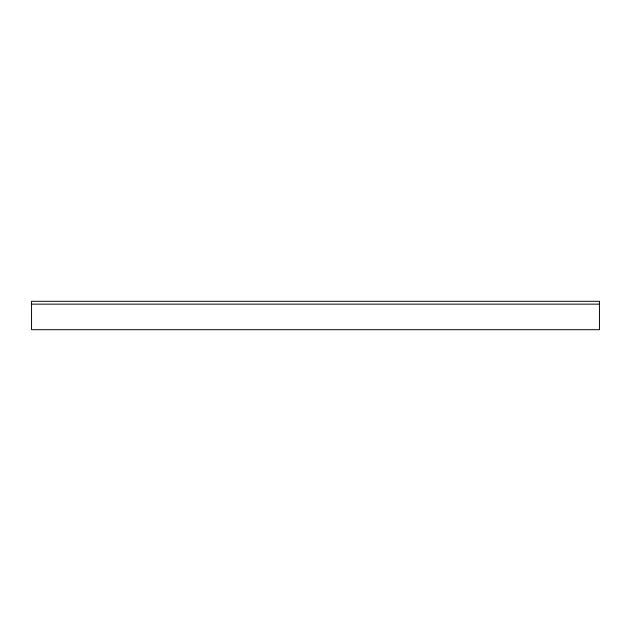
<?xml version="1.0" encoding="UTF-8"?>
<svg xmlns="http://www.w3.org/2000/svg" width="631" height="631" viewBox="0 0 631 631"><rect width="100%" height="100%" fill="white"/><g stroke="black" fill="none" stroke-linecap="round" stroke-linejoin="round"><path stroke-width="0.95" d="M31.55 304.142L599.45 304.142M599.45 301.303L31.55 301.303L31.55 329.697L599.45 329.697L599.45 301.303"/></g></svg>
